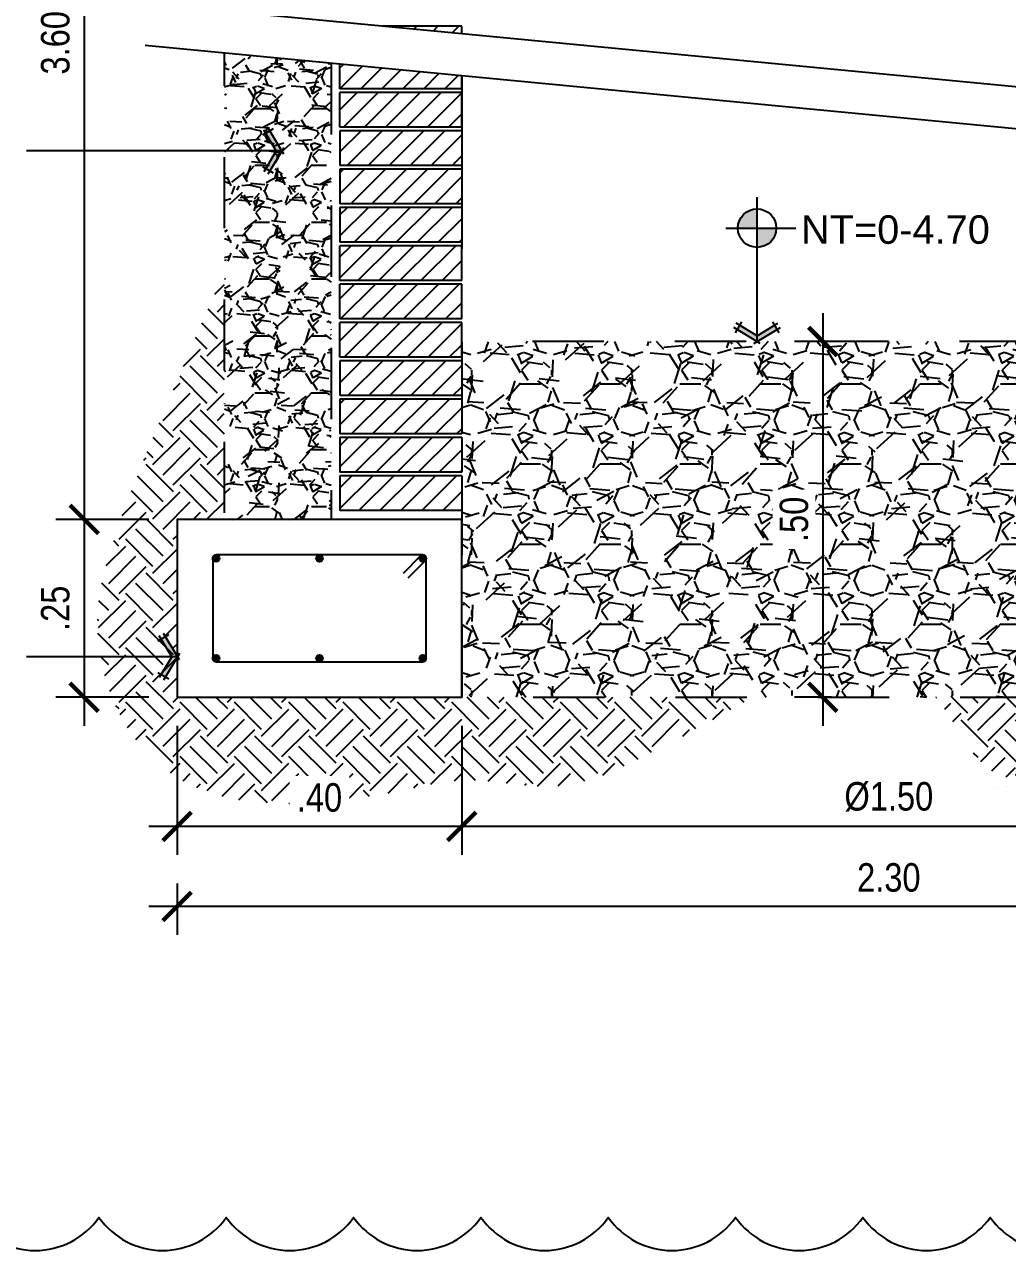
# Model space of a CAD drawing. Header units: metres. Extents: x 2 to 147, y 24 to 94.
# Drawn here: x 3.157 to 4.538, y 76.227 to 77.95 of the extents above; entities that cross this region are included whole.
import ezdxf

# ---------------------------------------------------------------- set-up
doc = ezdxf.new("R2010")
doc.units = ezdxf.units.M
doc.header["$MEASUREMENT"] = 0
doc.header["$PDMODE"] = 35
doc.linetypes.add('HIDDEN', pattern=[0.375, 0.25, -0.125])
doc.layers.get('Defpoints').update_dxf_attribs({"color": 171})
for name, color, linetype in [('Cotas', 1, 'Continuous'), ('DET HIDRO', 6, 'Continuous'), ('TEXTOS HIDRO', 2, 'Continuous')]:
    doc.layers.add(name, color=color, linetype=linetype)
doc.styles.add('COTAS', font='ARIALN.TTF')
doc.styles.add('TEXTO HIDROSANITARIO', font='arial.ttf')
doc.dimstyles.new('ESC-20', dxfattribs={"dimtxt": 0.04, "dimasz": 0.04, "dimexe": 0.04, "dimexo": 0.04, "dimgap": 0.02, "dimtad": 1, "dimzin": 4, "dimdsep": 46, "dimtxsty": 'COTAS', "dimblk": 'ARCHTICK', "dimcen": 0.04, "dimdle": 0.04, "dimclrd": 1, "dimclre": 1, "dimclrt": 2, "dimazin": 0, "dimtfac": 0.7499999999999999, "dimtmove": 1, "dimatfit": 3, "dimldrblk": 'FLE', "dimfxl": 0.1, "dimtvp": 1.5, "dimtfill": 1, "dimtolj": 1, "dimtzin": 0, "dimarcsym": 0})
pattern_1 = [(45, (-762573.6710389432, -1757292.106906645), (-0.01475068118779729, 0.0147506811877973), [])]

# ---------------------------------------------------------------- blocks, each defined once
blk = doc.blocks.new('_ARCHTICK')
at = {"color": 0, "linetype": 'ByBlock', "const_width": 0.15}
blk.add_lwpolyline([(-0.5, -0.5), (0.5, 0.5)], dxfattribs=at)
blk = doc.blocks.new('*D81')
at = {"layer": 'Cotas', "color": 1, "lineweight": -2, "transparency": 16777216}
for p, q in [((3.241003616326593, 78.63391329752774), (3.241003616326593, 77.21439564848134)), ((3.397966296413693, 78.59391329752773), (3.201003616326592, 78.59391329752773)), ((3.33163976564702, 77.25439564848135), (3.201003616326592, 77.25439564848135))]:
    blk.add_line(p, q, dxfattribs=at)
at = {"layer": 'Defpoints', "color": 0, "transparency": 16777216}
for p in [(3.437966296413693, 78.59391329752773), (3.241003616326593, 77.25439564848135), (3.37163976564702, 77.25439564848135)]:
    blk.add_point(p, dxfattribs=at)
at = {"layer": 'Cotas', "color": 1, "lineweight": -2, "transparency": 16777216, "xscale": 0.04, "yscale": 0.04, "zscale": 0.04}
for p, rotation in [((3.241003616326593, 78.59391329752773), 90), ((3.241003616326593, 77.25439564848135), 270)]:
    blk.add_blockref('_ARCHTICK', p, dxfattribs=dict(at, rotation=rotation))
at = {"layer": 'Cotas', "color": 2, "transparency": 16777216, "insert": (3.200580696817746, 77.92415447300453), "char_height": 0.04, "attachment_point": 5, "rotation": 90, "style": 'COTAS', "bg_fill": 3, "box_fill_scale": 1.25, "bg_fill_color": 256, "bg_fill_true_color": 13158600, "bg_fill_transparency": 0}
blk.add_mtext('\\A1;3.60', dxfattribs=at)
blk = doc.blocks.new('FLE')
at = {"linetype": 'Continuous'}
h = blk.add_hatch(color=2, dxfattribs=at)
h.paths.add_polyline_path([(-0.5723325628787279, -0.6174137853085995), (-0.4220655746757984, -0.7071067774668336), (3.725290298461914e-09, 3.725290298461914e-09), (-0.2038039118051529, 3.725290298461914e-09)])
h.paths.add_polyline_path([(-0.4220655765384436, 0.7071067839860916), (-0.5723325610160828, 0.6174137927591801), (-0.2038039118051529, 3.725290298461914e-09), (3.725290298461914e-09, 3.725290298461914e-09)])
at = {"color": 1, "linetype": 'Continuous'}
for p, q in [((-0.3089696932584047, 0.7746126838028431), (-0.685428449884057, 0.5499078882858157)), ((-0.203803913667798, 0), (-0.6398384645581245, 0.7305096760392189)), ((0.06750589981675148, -0.1130958832800388), (-0.4895714800804853, 0.820202668197453)), ((0, 0), (-1, 0)), ((-0.203803913667798, 0), (-0.6398384645581245, -0.7305096751078963)), ((0.06750590354204178, 0.113095885142684), (-0.4895714800804853, -0.820202668197453)), ((-0.6854284480214119, -0.549907885491848), (-0.3089696951210499, -0.7746126800775528))]:
    blk.add_line(p, q, dxfattribs=at)
blk = doc.blocks.new('*D121')
at = {"layer": 'Cotas', "color": 1, "lineweight": -2, "transparency": 16777216}
for p, q in [((4.278919496885541, 77.54439564848136), (4.278919496885541, 76.96439564848134)), ((4.291278964375857, 77.50439564848135), (4.238919496885541, 77.50439564848135)), ((4.291278964375857, 77.00439564848135), (4.238919496885541, 77.00439564848135))]:
    blk.add_line(p, q, dxfattribs=at)
at = {"layer": 'Defpoints', "color": 0, "transparency": 16777216}
for p in [(4.331278964375857, 77.50439564848135), (4.278919496885541, 77.00439564848135), (4.331278964375857, 77.00439564848135)]:
    blk.add_point(p, dxfattribs=at)
at = {"layer": 'Cotas', "color": 1, "lineweight": -2, "transparency": 16777216, "xscale": 0.04, "yscale": 0.04, "zscale": 0.04}
for p, rotation in [((4.278919496885541, 77.50439564848135), 90), ((4.278919496885541, 77.00439564848135), 270)]:
    blk.add_blockref('_ARCHTICK', p, dxfattribs=dict(at, rotation=rotation))
at = {"layer": 'Cotas', "color": 2, "transparency": 16777216, "insert": (4.238496577376694, 77.25439564848134), "char_height": 0.04, "attachment_point": 5, "rotation": 90, "style": 'COTAS', "bg_fill": 3, "box_fill_scale": 1.25, "bg_fill_color": 256, "bg_fill_true_color": 13158600, "bg_fill_transparency": 0}
blk.add_mtext('\\A1;.50', dxfattribs=at)
blk = doc.blocks.new('*D87')
at = {"layer": 'Cotas', "color": 1, "lineweight": -2, "transparency": 16777216}
for p, q in [((3.771639765670301, 76.96439564848131), (3.771639765670301, 76.78292587926424)), ((4.97163976574015, 76.96439564848131), (4.97163976574015, 76.78292587926424)), ((5.01163976574015, 76.82292587926425), (3.731639765670301, 76.82292587926425))]:
    blk.add_line(p, q, dxfattribs=at)
at = {"layer": 'Defpoints', "color": 0, "transparency": 16777216}
for p in [(3.771639765670301, 77.00439564848132), (4.97163976574015, 77.00439564848132), (3.771639765670301, 76.82292587926425)]:
    blk.add_point(p, dxfattribs=at)
at = {"layer": 'Cotas', "color": 1, "lineweight": -2, "transparency": 16777216, "xscale": 0.04, "yscale": 0.04, "zscale": 0.04, "rotation": 180}
blk.add_blockref('_ARCHTICK', (3.771639765670301, 76.82292587926425), dxfattribs=at)
at = {"layer": 'Cotas', "color": 1, "lineweight": -2, "transparency": 16777216, "xscale": 0.04, "yscale": 0.04, "zscale": 0.04}
blk.add_blockref('_ARCHTICK', (4.97163976574015, 76.82292587926425), dxfattribs=at)
at = {"layer": 'Cotas', "color": 2, "transparency": 16777216, "insert": (4.371639765705225, 76.86446748908689), "char_height": 0.04, "attachment_point": 5, "style": 'COTAS', "bg_fill": 3, "box_fill_scale": 1.25, "bg_fill_color": 256, "bg_fill_true_color": 13158600, "bg_fill_transparency": 0}
blk.add_mtext('\\A1;Ø1.50', dxfattribs=at)
blk = doc.blocks.new('*D88')
at = {"layer": 'Cotas', "color": 1, "lineweight": -2, "transparency": 16777216}
for p, q in [((3.371639765647018, 76.96439564848131), (3.371639765647018, 76.78292587926424)), ((3.771639765670301, 76.96439564848131), (3.771639765670301, 76.78292587926424)), ((3.811639765670301, 76.82292587926425), (3.331639765647018, 76.82292587926425))]:
    blk.add_line(p, q, dxfattribs=at)
at = {"layer": 'Defpoints', "color": 0, "transparency": 16777216}
for p in [(3.371639765647018, 77.00439564848132), (3.771639765670301, 77.00439564848132), (3.371639765647018, 76.82292587926425)]:
    blk.add_point(p, dxfattribs=at)
at = {"layer": 'Cotas', "color": 1, "lineweight": -2, "transparency": 16777216, "xscale": 0.04, "yscale": 0.04, "zscale": 0.04, "rotation": 180}
blk.add_blockref('_ARCHTICK', (3.371639765647018, 76.82292587926425), dxfattribs=at)
at = {"layer": 'Cotas', "color": 1, "lineweight": -2, "transparency": 16777216, "xscale": 0.04, "yscale": 0.04, "zscale": 0.04}
blk.add_blockref('_ARCHTICK', (3.771639765670301, 76.82292587926425), dxfattribs=at)
at = {"layer": 'Cotas', "color": 2, "transparency": 16777216, "insert": (3.571639765658659, 76.86334879877312), "char_height": 0.04, "attachment_point": 5, "style": 'COTAS', "bg_fill": 3, "box_fill_scale": 1.25, "bg_fill_color": 256, "bg_fill_true_color": 13158600, "bg_fill_transparency": 0}
blk.add_mtext('\\A1;.40', dxfattribs=at)
blk = doc.blocks.new('*D40')
at = {"layer": 'Cotas', "color": 1, "lineweight": -2, "transparency": 16777216}
for p, q in [((3.241003616093769, 77.29439564848136), (3.241003616093769, 76.96439564848134)), ((3.33163976564702, 77.25439564848135), (3.201003616093769, 77.25439564848135)), ((3.33163976564702, 77.00439564848135), (3.201003616093769, 77.00439564848135))]:
    blk.add_line(p, q, dxfattribs=at)
at = {"layer": 'Defpoints', "color": 0, "transparency": 16777216}
for p in [(3.37163976564702, 77.25439564848135), (3.241003616093769, 77.00439564848135), (3.37163976564702, 77.00439564848135)]:
    blk.add_point(p, dxfattribs=at)
at = {"layer": 'Cotas', "color": 1, "lineweight": -2, "transparency": 16777216, "xscale": 0.04, "yscale": 0.04, "zscale": 0.04}
for p, rotation in [((3.241003616093769, 77.25439564848135), 90), ((3.241003616093769, 77.00439564848135), 270)]:
    blk.add_blockref('_ARCHTICK', p, dxfattribs=dict(at, rotation=rotation))
at = {"layer": 'Cotas', "color": 2, "transparency": 16777216, "insert": (3.200580696584923, 77.12939564848134), "char_height": 0.04, "attachment_point": 5, "rotation": 90, "style": 'COTAS', "bg_fill": 3, "box_fill_scale": 1.25, "bg_fill_color": 256, "bg_fill_true_color": 13158600, "bg_fill_transparency": 0}
blk.add_mtext('\\A1;.25', dxfattribs=at)
blk = doc.blocks.new('*D41')
at = {"layer": 'Cotas', "color": 1, "lineweight": -2, "transparency": 16777216}
for p, q in [((3.371639765647018, 76.74292587922699), (3.371639765647018, 76.67056771638616)), ((5.371639765763433, 76.74292587922699), (5.371639765763433, 76.67056771638616)), ((5.411639765763433, 76.71056771638617), (3.331639765647018, 76.71056771638617))]:
    blk.add_line(p, q, dxfattribs=at)
at = {"layer": 'Defpoints', "color": 0, "transparency": 16777216}
for p in [(3.371639765647018, 76.782925879227), (5.371639765763433, 76.782925879227), (3.371639765647018, 76.71056771638617)]:
    blk.add_point(p, dxfattribs=at)
at = {"layer": 'Cotas', "color": 1, "lineweight": -2, "transparency": 16777216, "xscale": 0.04, "yscale": 0.04, "zscale": 0.04, "rotation": 180}
blk.add_blockref('_ARCHTICK', (3.371639765647018, 76.71056771638617), dxfattribs=at)
at = {"layer": 'Cotas', "color": 1, "lineweight": -2, "transparency": 16777216, "xscale": 0.04, "yscale": 0.04, "zscale": 0.04}
blk.add_blockref('_ARCHTICK', (5.371639765763433, 76.71056771638617), dxfattribs=at)
at = {"layer": 'Cotas', "color": 2, "transparency": 16777216, "insert": (4.371639765705225, 76.75099063589504), "char_height": 0.04, "attachment_point": 5, "style": 'COTAS', "bg_fill": 3, "box_fill_scale": 1.25, "bg_fill_color": 256, "bg_fill_true_color": 13158600, "bg_fill_transparency": 0}
blk.add_mtext('\\A1;2.30', dxfattribs=at)
blk = doc.blocks.new('INDIC NIVEL')
h = blk.add_hatch(color=8)
h.paths.add_polyline_path([(1.164153218269348e-10, 4.656612873077393e-10), (1.164153218269348e-10, -0.1216343874111772, 0.4142135623730951), (0.1216343878768384, 4.656612873077393e-10)])
h.paths.add_polyline_path([(1.164153218269348e-10, 0.1216343883424997, 0.4142135623730951), (-0.1216343875275925, 4.656612873077393e-10), (1.164153218269348e-10, 4.656612873077393e-10)])
at = {"color": 0}
for p, q in [((1.164153218269348e-10, -0.1969606741331518), (1.164153218269348e-10, 0.1969606750644743)), ((-0.1969606748316437, 4.656612873077393e-10), (0.1969606751808897, 4.656612873077393e-10))]:
    blk.add_line(p, q, dxfattribs=at)
blk.add_circle((1.164153218269348e-10, 4.656612873077393e-10), 0.1216343877017927, dxfattribs=at)

msp = doc.modelspace()

# ---------------------------------------------------------------- hatches: boundary and pattern name
at = {"layer": 'DET HIDRO', "linetype": 'Continuous'}
h = msp.add_hatch(dxfattribs=at)
h.set_pattern_fill('ANSI31', color=8, scale=0.00657027193386602, angle=360, style=0)
h.set_pattern_definition([(45, (-762573.6710389432, -1757293.307078792), (-0.01475068118779729, 0.0147506811877973), [])])
h.paths.add_polyline_path([(3.771639765670303, 77.93676402555828), (3.661056750420128, 77.94738268515582), (3.771639765670301, 77.94738268515582)])
at = {"layer": 'DET HIDRO'}
h = msp.add_hatch(dxfattribs=at)
h.set_pattern_fill('GRAVEL', color=1, scale=0.07993469387347667)
h.set_pattern_definition([(228.012787504, (-4330.089765412525, -585.6624433004441), (-0.6394775509878182, -0.7194122448612902), [0.01075409397496206, -1.064657225716718]), (184.969740728, (-4330.096959534941, -585.6704367696917), (0.9592163264817178, 0.07993469387347947), [0.01845436290518181, -1.826981348984135]), (132.510447078, (-4330.115344514513, -585.6720354635878), (0.7993469387347759, -0.8792816326082323), [0.01301240894627552, -1.288230132024201]), (267.273689006, (-4330.146519045137, -585.692019137056), (0.0799346938734786, 1.598693877469535), [0.01680531017057187, -1.663725390475444]), (292.833654178, (-4330.147318392085, -585.7088054227321), (-0.3996734693673824, 0.9592163264817221), [0.01647893681548647, -1.631416993143291]), (357.273689006, (-4330.140923616617, -585.7239930147449), (-1.598693877469535, 0.07993469387347871), [0.01680531017057187, -1.663725390475444]), (37.6942404667, (-4330.124137330941, -585.724792361693), (-1.039151020355196, -0.7993469387347645), [0.02222416300294884, -2.200190342671409]), (72.2553283749, (-4330.106551698201, -585.7112034635762), (0.5595428571143388, 1.758563265216487), [0.02098189792546103, -2.07720865374551]), (121.429565615, (-4330.100156922733, -585.691219790108), (-0.6394775509878149, 1.039151020355196), [0.0168622236726099, -1.669361990857493]), (175.236358309, (-4330.108949739045, -585.6768315452761), (0.879281632608242, -0.0799346938734797), [0.01925083219493713, -0.9432903442093413]), (222.397437798, (-4330.128134065565, -585.6752328516128), (-0.959216326481717, -0.8792816326082411), [0.02489550053750656, -2.464656392094388]), (138.814074834, (-4330.067383698329, -585.6928184842369), (-0.5595428571143392, 0.47960816324086), [0.008497137893444386, -0.8412203134779194]), (171.46923439, (-4330.073778473797, -585.6872230553678), (1.039151020355196, -0.1598693877469529), [0.0161657526848903, -1.600413385934828]), (225, (-4330.089765412525, -585.6848250145237), (-8.874533760469724e-18, -0.0799346938734713), [0.01130444434228094, -0.1017402838377317]), (203.198590514, (-4330.095360841161, -585.6752328516128), (0.3996734693673825, 0.1598693877469513), [0.006087666416016236, -0.6026768254110711]), (291.801409486, (-4330.100956269564, -585.6776308924569), (-0.0799346938734514, 0.2398040816204381), [0.008609206334255057, -0.4218522939822612]), (30.96375653209999, (-4330.097758881889, -585.6856243617045), (0.2398040816204342, 0.1598693877469517), [0.0139828960645934, -0.4521124586408342]), (161.565051177, (-4330.085768677901, -585.6784302391721), (0.1598693877469543, -0.0799346938734748), [0.01011101936274988, -0.2426646773457442]), (16.38954033399999, (-4330.147318392085, -585.6776308924569), (0.7993469387347638, 0.2398040816204335), [0.01416442775438004, -1.402281956468821]), (70.3461759419, (-4330.133729494201, -585.6736341577167), (-0.3197387754940042, -0.8792816326085147), [0.01188317152592491, -1.176431482893078]), (293.198590514, (-4330.085768677901, -585.6624433004441), (-0.159869387746951, 0.3996734693673826), [0.0121752528973386, -0.5965892389297487]), (343.610459666, (-4330.080972596213, -585.6736341577167), (-0.7993469387347638, 0.2398040816204335), [0.01416442775438, -1.402281956468785]), (339.44395478, (-4330.147318392085, -585.7271904025371), (-0.3996734693673862, 0.1598693877469553), [0.01365924048909963, -0.6693030833466889]), (294.775140569, (-4330.134528841033, -585.7319864839925), (-0.3996734693673837, 0.8792816326082434), [0.01144488959941664, -1.133045754028766]), (66.8014094864, (-4330.084969330836, -585.7423779945499), (0.1598693877469518, 0.3996734693673809), [0.0121752528973386, -0.5965892389297487]), (17.35402463630001, (-4330.080173249265, -585.7311871372773), (-1.039151020355195, -0.3197387754939037), [0.01339953266870476, -1.32655010630494]), (69.44395478040002, (-4330.124137330941, -585.7423779945499), (-0.1598693877469539, -0.3996734693673797), [0.006829620244549814, -0.6761327035912388]), (101.3099324739999, (-4330.089765412525, -585.7423779945499), (-0.07993469387347377, 0.3197387754939076), [0.004075870040608575, -0.4035126938333158]), (165.963756532, (-4330.090564759473, -585.7383812595768), (0.2398040816204267, -0.07993469387347678), [0.01647893681548658, -0.3131002491762738]), (186.009005957, (-4330.106551698201, -585.7343845248366), (0.7993469387347703, 0.07993469387347531), [0.01527152326452772, -1.511878658903535]), (303.690067526, (-4330.097758881889, -585.6928184842369), (-0.07993469387347564, 0.1598693877469522), [0.01152834141982049, -0.2766802960295157]), (353.157226587, (-4330.091364106304, -585.7024106473806), (1.358889795849104, -0.1598693877469576), [0.02012707630917818, -1.992577087363621]), (60.9453959009, (-4330.071380432953, -585.7048086882247), (-0.3197387754939047, -0.5595428571143347), [0.008229756342437663, -0.8147482872118975]), (90, (-4330.067383698329, -585.6976145656923), (-0.07993469387347665, 0.07993469387347667), [0.004796081632408599, -0.07513861224106805]), (120.256437164, (-4330.108150392213, -585.7319864839925), (0.3197387754939073, -0.5595428571143373), [0.01110484741167887, -1.099383410039412]), (48.01278750419999, (-4330.113745820733, -585.7223943208488), (0.6394775509878133, 0.7194122448612879), [0.02150818794992411, -1.053903131741756]), (0, (-4330.099357575785, -585.706407381888), (0.07993469387347667, 0.07993469387347667), [0.02078302040710393, -0.05915167346637273]), (325.3048464690001, (-4330.078574555369, -585.706407381888), (0.7993469387347777, -0.5595428571143226), [0.01263879418711082, -1.251239689355357]), (254.054604099, (-4330.06818304516, -585.7136015044204), (-0.07993469387347968, -0.319738775493907), [0.01163865129736595, -0.5702947040675409]), (207.645975364, (-4330.071380432953, -585.724792361693), (-1.518759183596052, -0.7993469387347704), [0.01894971820311574, -1.876025234130369]), (175.42607874, (-4330.088166718629, -585.7335851781214), (-1.039151020355193, 0.07993469387347678), [0.02004754128877408, -1.984704382028074])])
h.paths.add_polyline_path([(3.587989992463539, 77.2543956484813), (3.437994430448818, 77.2543956484813), (3.438042892600285, 77.90973927184577), (3.58802991309954, 77.89533686917001)])
at = {"layer": 'DET HIDRO', "linetype": 'Continuous'}
h = msp.add_hatch(dxfattribs=at)
h.set_pattern_fill('ANSI31', color=8, scale=0.00657027193386602, angle=360, style=0)
h.set_pattern_definition(pattern_1)
h.paths.add_polyline_path([(3.600211194331536, 77.89416716983987), (3.771639765670301, 77.87770585667867), (3.771639765670301, 77.85939156670868), (3.600211194331536, 77.85939156670868)])
h = msp.add_hatch(dxfattribs=at)
h.set_pattern_fill('ANSI31', color=8, scale=0.00657027193386602, angle=360, style=0)
h.set_pattern_definition(pattern_1)
h.paths.add_polyline_path([(3.600211194331536, 77.85449360741116), (3.771639765670301, 77.85449360741116), (3.771639765670301, 77.80551401583291), (3.600211194331536, 77.80551401583291)])
h = msp.add_hatch(dxfattribs=at)
h.set_pattern_fill('ANSI31', color=8, scale=0.00657027193386602, angle=360, style=0)
h.set_pattern_definition(pattern_1)
h.paths.add_polyline_path([(3.600211194331536, 77.80061605653539), (3.771639765670301, 77.80061605653539), (3.771639765670301, 77.75163646449148), (3.600211194331536, 77.75163646449148)])
h = msp.add_hatch(dxfattribs=at)
h.set_pattern_fill('ANSI31', color=8, scale=0.00657027193386602, angle=360, style=0)
h.set_pattern_definition(pattern_1)
h.paths.add_polyline_path([(3.600211194331536, 77.74673850542679), (3.771639765670301, 77.74673850542679), (3.771639765670301, 77.69775891361571), (3.600211194331536, 77.69775891361571)])
h = msp.add_hatch(dxfattribs=at)
h.set_pattern_fill('ANSI31', color=8, scale=0.00657027193386602, angle=360, style=0)
h.set_pattern_definition(pattern_1)
h.paths.add_polyline_path([(3.600211194331536, 77.69286095455102), (3.771639765670301, 77.69286095455102), (3.771639765670301, 77.64388136273995), (3.600211194331536, 77.64388136273995)])
h = msp.add_hatch(dxfattribs=at)
h.set_pattern_fill('ANSI31', color=8, scale=0.00657027193386602, angle=360, style=0)
h.set_pattern_definition(pattern_1)
h.paths.add_polyline_path([(3.600211194331536, 77.63898340344242), (3.771639765670301, 77.63898340344242), (3.771639765670301, 77.59000381139852), (3.600211194331536, 77.59000381139852)])
at = {"layer": 'DET HIDRO'}
h = msp.add_hatch(dxfattribs=at)
h.set_pattern_fill('EARTH', color=8, scale=0.0085, angle=45, style=0)
h.set_pattern_definition([(45, (-580313.9942720411, -1337285.643776845), (0, 0.07633217702908782), [0.053975, -0.053975]), (45, (-580314.0085843243, -1337285.629464562), (0, 0.07633217702908782), [0.053975, -0.053975]), (45, (-580314.0228966075, -1337285.615152279), (0, 0.07633217702908782), [0.053975, -0.053975]), (135, (-580314.0228966075, -1337285.605610757), (-0.07633217702908782, 0), [0.053975, -0.053975]), (135, (-580314.0085843243, -1337285.591298474), (-0.07633217702908782, 0), [0.053975, -0.053975]), (135, (-580313.9942720411, -1337285.576986191), (-0.07633217702908782, 0), [0.053975, -0.053975])])
edge = h.paths.add_edge_path()
edge.add_spline(control_points=[(4.181975696549529, 77.00439564848132), (4.059725940657557, 76.93871869087964), (3.92153056439642, 76.85239479189552), (3.783335188135283, 76.90594985114224), (3.629307020419986, 76.85239479189552), (3.332350269622879, 76.85239479189552), (3.244430589686857, 77.06232881021499), (3.278570317394809, 77.23557594871893), (3.36519384380594, 77.43103004537336), (3.415195450616778, 77.55270706919767), (3.437966296646522, 77.59928089042008)], knot_values=[1.89310473954578, 1.89310473954578, 1.89310473954578, 1.89310473954578, 2.046784036490569, 2.187719609705061, 2.310341029556411, 2.40886945895461, 2.624651945304272, 2.734718141098771, 2.982869881464505, 3.139633017845637, 3.139633017845637, 3.139633017845637, 3.139633017845637], degree=3, periodic=0)
edge.add_line((3.437966296413691, 77.59928089018725), (3.437966296413691, 77.25439564848132))
edge.add_line((3.437966296413691, 77.25439564848132), (3.371639765647018, 77.25439564848132))
edge.add_line((3.371639765647018, 77.25439564848132), (3.371639765647018, 77.00439564848132))
edge.add_line((3.371639765647018, 77.00439564848132), (3.771639765670301, 77.00439564848132))
edge.add_line((3.771639765670301, 77.00439564848132), (4.181975696549529, 77.00439564848132))
at = {"layer": 'DET HIDRO', "linetype": 'Continuous'}
h = msp.add_hatch(dxfattribs=at)
h.set_pattern_fill('ANSI31', color=8, scale=0.00657027193386602, angle=360, style=0)
h.set_pattern_definition(pattern_1)
h.paths.add_polyline_path([(3.600211194331536, 77.58510585233383), (3.771639765670301, 77.58510585233383), (3.771639765670301, 77.53612626052275), (3.600211194331536, 77.53612626052275)])
h = msp.add_hatch(dxfattribs=at)
h.set_pattern_fill('ANSI31', color=8, scale=0.00657027193386602, angle=360, style=0)
h.set_pattern_definition(pattern_1)
h.paths.add_polyline_path([(3.600211194331536, 77.53122830145806), (3.771639765670301, 77.53122830145806), (3.771639765670301, 77.48224870964698), (3.600211194331536, 77.48224870964698)])
at = {"layer": 'DET HIDRO', "linetype": 'ByBlock'}
h = msp.add_hatch(dxfattribs=at)
h.set_pattern_fill('GRAVEL', color=1, scale=0.004432160369415753)
h.set_pattern_definition([(228.0127875, (-580319.4468264651, -1337284.864957063), (-0.9006149871360097, -1.013191860385584), [0.01514564223747683, -1.49942128865448]), (184.969741, (-580319.4569583837, -1337284.87621475), (1.350922480063425, 0.1125768797964042), [0.02599039760422335, -2.573048547900007]), (132.5104471, (-580319.4828510645, -1337284.878466288), (1.125768734307061, -1.238345606782447), [0.01832616406429787, -1.814292561010297]), (267.273689, (-580319.5267560452, -1337284.906610506), (0.1125768736189389, 2.251537467651374), [0.02366793670632876, -2.343125288305529]), (292.83365418, (-580319.5278818139, -1337284.930251649), (-0.5628843669629326, 1.350922480578219), [0.02320828533230532, -2.297623414470447]), (357.2736889999999, (-580319.5188756641, -1337284.951641255), (-2.251537467651374, 0.112576873618939), [0.02366793670632876, -2.343125288305529]), (37.69424047, (-580319.4952345206, -1337284.952767024), (-1.46349935391619, -1.125768733915831), [0.03129963552984662, -3.098661389981992]), (72.25532837, (-580319.4704676085, -1337284.933628956), (0.7880381138939467, 2.476691214362103), [0.02955007834059894, -2.925458824840808]), (121.42956562, (-580319.4614614586, -1337284.905484737), (-0.9006149871930655, 1.463499353902456), [0.02374809144017763, -2.351063654198636]), (175.2363583, (-580319.4738449147, -1337284.8852209), (1.238345607197012, -0.112576873577699), [0.02711211357061316, -1.328492954651561]), (222.3974378, (-580319.5008633643, -1337284.882969363), (-1.350922480554693, -1.238345607261919), [0.03506184206143846, -3.471124953890199]), (138.81407483, (-580319.4153049405, -1337284.907736275), (-0.7880381136348523, 0.6754612403538833), [0.0119670342175033, -1.184741544987166]), (171.4692344, (-580319.4243110904, -1337284.899855894), (1.463499354020513, -0.2251537465109101), [0.02276720914239016, -2.253959155636256]), (225, (-580319.4468264651, -1337284.896478588), (-1.574619677106083e-17, -0.1125768733831707), [0.01592073401071989, -0.1432870071373189]), (203.19859051, (-580319.4547068463, -1337284.882969363), (0.56288436693114, 0.2251537467268445), [0.008573629523114678, -0.848786295130586]), (291.80140949, (-580319.4625872273, -1337284.886346669), (-0.1125768734067169, 0.3377306201416298), [0.0121248669939865, -0.5941201496408532]), (30.96375653, (-580319.4580841524, -1337284.897604356), (0.3377306201577412, 0.2251537467539601), [0.01969295988404276, -0.6367373732853825]), (161.56505118, (-580319.4411976214, -1337284.887472437), (0.2251537467721965, -0.1125768733713597), [0.01423996129110931, -0.3417593704600762]), (16.389540334, (-580319.5278818139, -1337284.886346669), (1.125768733831608, 0.3377306201494912), [0.01994862196349598, -1.97491865685693]), (70.34617594, (-580319.5087437455, -1337284.880717825), (-0.4503074935738293, -1.238345607200154), [0.01673579057401397, -1.656839748498703]), (293.19859051, (-580319.4411976214, -1337284.864957063), (-0.2251537467270186, 0.5628843669315475), [0.01714714646935598, -0.8402127781843447]), (343.6104596700001, (-580319.434443009, -1337284.880717825), (-1.125768733855193, 0.3377306200707146), [0.01994862196349591, -1.97491865685697]), (339.44395478, (-580319.5278818139, -1337284.95614433), (-0.5628843669157946, 0.2251537467663296), [0.01923713612371434, -0.942620091698118]), (294.7751406, (-580319.5098695141, -1337284.962898943), (-0.5628843675858073, 1.238345606910151), [0.0161185315772541, -1.595736997385865]), (66.80140949, (-580319.4400718526, -1337284.977533936), (0.2251537467309649, 0.5628843669299527), [0.01714714646935604, -0.8402127781843467]), (17.35402464, (-580319.4333172403, -1337284.961773174), (-1.463499353951963, -0.4503074936271547), [0.01887137386209252, -1.86826090296155]), (69.44395478, (-580319.4952345206, -1337284.977533936), (-0.225153746770241, -0.562884366914233), [0.009618568061857201, -0.9522386597599772]), (101.309932474, (-580319.4468264651, -1337284.977533936), (-0.1125768733831779, 0.4503074935326569), [0.005740294773807335, -0.5682913793862049]), (165.963756532, (-580319.4479522338, -1337284.971905093), (0.3377306201494588, -0.1125768733831541), [0.02320828533230538, -0.4409580546282555]), (186.00900596, (-580319.4704676085, -1337284.966276249), (1.125768733825634, 0.1125768734420792), [0.02150781165985268, -2.129270334399239]), (303.69006753, (-580319.4580841524, -1337284.907736275), (-0.1125768733988043, 0.2251537467585065), [0.01623606183306612, -0.3896656275813999]), (353.15722659, (-580319.4490780026, -1337284.9212455), (1.913806847525498, -0.2251537466661266), [0.02834618125663942, -2.80626706127599]), (60.9453959, (-580319.4209337842, -1337284.924622806), (-0.4503074935450367, -0.7880381136750407), [0.01159046457603664, -1.147459386205838]), (90, (-580319.4153049405, -1337284.914490887), (-0.1125768733831601, 0.1125768733831601), [0.006754612402989608, -0.1058222609801705]), (120.25643716, (-580319.4727191459, -1337284.962898943), (0.4503074934775561, -0.7880381137135802), [0.01563962955788214, -1.548328278424941]), (48.01278749999999, (-580319.4805995271, -1337284.949389718), (0.9006149871395348, 1.013191860382411), [0.03029128447495366, -1.484275646417003]), (0, (-580319.46033569, -1337284.926874343), (0.1125768733831601, 0.1125768733831601), [0.02926998707962164, -0.0833068863035385]), (325.3048465, (-580319.4310657028, -1337284.926874343), (1.125768734258043, -0.7880381130729017), [0.01779997975810498, -1.762196678997823]), (254.0546040999999, (-580319.4164307093, -1337284.937006262), (-0.1125768733752956, -0.4503074935346238), [0.01639141791833488, -0.8031805913026671]), (207.64597536, (-580319.4209337842, -1337284.952767024), (-2.13896059435864, -1.125768733682271), [0.02668803648857879, -2.642120023385516]), (175.42607874, (-580319.4445749277, -1337284.96515048), (-1.46349935398103, 0.112576873383137), [0.02823416726762317, -2.795179453270058])])
h.paths.add_polyline_path([(4.971186551811883, 77.50439564848132), (3.771639765670301, 77.50439564848132), (3.771639765670301, 77.00439564848132), (4.971186551811883, 77.00439564848132)])
at = {"layer": 'DET HIDRO', "linetype": 'Continuous'}
h = msp.add_hatch(dxfattribs=at)
h.set_pattern_fill('ANSI31', color=8, scale=0.00657027193386602, angle=360, style=0)
h.set_pattern_definition(pattern_1)
h.paths.add_polyline_path([(3.600211194331536, 77.47735075058229), (3.771639765670301, 77.47735075058229), (3.771639765670301, 77.42837115853838), (3.600211194331536, 77.42837115853838)])
h = msp.add_hatch(dxfattribs=at)
h.set_pattern_fill('ANSI31', color=8, scale=0.00657027193386602, angle=360, style=0)
h.set_pattern_definition(pattern_1)
h.paths.add_polyline_path([(3.600211194331536, 77.42347319924086), (3.771639765670301, 77.42347319924086), (3.771639765670301, 77.37449360742978), (3.600211194331536, 77.37449360742978)])
h = msp.add_hatch(dxfattribs=at)
h.set_pattern_fill('ANSI31', color=8, scale=0.00657027193386602, angle=360, style=0)
h.set_pattern_definition(pattern_1)
h.paths.add_polyline_path([(3.600211194331536, 77.36959564836509), (3.771639765670301, 77.36959564836509), (3.771639765670301, 77.32061605655402), (3.600211194331536, 77.32061605655402)])
h = msp.add_hatch(dxfattribs=at)
h.set_pattern_fill('ANSI31', color=8, scale=0.00657027193386602, angle=360, style=0)
h.set_pattern_definition(pattern_1)
h.paths.add_polyline_path([(3.600211194331536, 77.31571809748932), (3.771639765670301, 77.31571809748932), (3.771639765670301, 77.26673850544542), (3.600211194331536, 77.26673850544542)])
at = {"layer": 'DET HIDRO'}
h = msp.add_hatch(dxfattribs=at)
h.set_pattern_fill('EARTH', color=8, scale=0.0085, angle=45, style=0)
h.set_pattern_definition([(45, (-580313.9942720411, -1337285.773874804), (0, 0.07633217702908782), [0.053975, -0.053975]), (45, (-580314.0085843243, -1337285.759562521), (0, 0.07633217702908782), [0.053975, -0.053975]), (45, (-580314.0228966075, -1337285.745250238), (0, 0.07633217702908782), [0.053975, -0.053975]), (135, (-580314.0228966075, -1337285.735708716), (-0.07633217702908782, 0), [0.053975, -0.053975]), (135, (-580314.0085843243, -1337285.721396433), (-0.07633217702908782, 0), [0.053975, -0.053975]), (135, (-580313.9942720411, -1337285.70708415), (-0.07633217702908782, 0), [0.053975, -0.053975])])
edge = h.paths.add_edge_path()
edge.add_spline(control_points=[(5.161807166027614, 77.00439564801566), (5.106204476171882, 76.9595801628828), (5.022324888232873, 76.88842667044885), (4.829686250851267, 76.89534197805263), (4.689294218981416, 76.91461441909708), (4.500837054650077, 76.87217436718568), (4.469056102877261, 76.96826608815975), (4.437582814099045, 77.00439564848132)], knot_values=[0.7071813193649397, 0.7071813194286279, 0.7071813194286279, 0.7071813194286279, 0.9208449962868677, 1.008174396312221, 1.270485292349591, 1.373550064920648, 1.512480478387906, 1.512480478503097, 1.512480478503097, 1.512480478503097], degree=3, periodic=0)
edge.add_line((4.437582814448291, 77.00439564848132), (4.971186551811883, 77.00439564848132))
edge.add_line((4.971186551811883, 77.00439564848132), (5.161807166609691, 77.00439564848132))

# ---------------------------------------------------------------- linework, layer by layer
at = {"layer": 'Defpoints'}
msp.add_lwpolyline([(3.082792504354962, 76.2735508745734, 0.52056705), (3.261702730587335, 76.2735508745734, 0.52056705), (3.440612956819707, 76.2735508745734, 0.52056705), (3.61952318305208, 76.2735508745734, 0.52056705), (3.798433409284452, 76.2735508745734, 0.52056705), (3.977343635516825, 76.2735508745734, 0.52056705), (4.156253861749198, 76.2735508745734, 0.52056705), (4.335164087981569, 76.2735508745734, 0.52056705), (4.514074314213943, 76.2735508745734, 0.52056705), (4.692984540446314, 76.2735508745734, 0.52056705), (4.871894766678688, 76.2735508745734, 0.52056705), (5.050804992911059, 76.2735508745734, 0.52056705), (5.229715219143433, 76.2735508745734, 0.52056705), (5.408625445375804, 76.2735508745734, 0.52056705), (5.587535671608178, 76.2735508745734, 0.52056705), (5.76644589784055, 76.2735508745734, 0.52056705), (5.945356124072922, 76.2735508745734, 0.52056705)], format="xyb", dxfattribs=at)
at = {"layer": 'DET HIDRO', "color": 4, "linetype": 'ByBlock'}
for p, q in [((3.771639765670301, 77.94738268515582), (3.661056750420128, 77.94738268515582)), ((3.771639765670303, 77.93676402555825), (3.771639765670301, 77.94738268515582)), ((3.600211194331536, 77.85939156670868), (3.600211194331537, 77.89416716983986)), ((3.771639765699712, 77.87770585667585), (3.771639765670301, 77.6344936074391)), ((3.771639765670301, 77.85939156670868), (3.771639765670301, 77.87770585667867)), ((3.771639765670301, 77.85939156670868), (3.600211194331536, 77.85939156670868)), ((3.600211194331536, 77.80551401583291), (3.600211194331536, 77.85449360741116)), ((3.771639765670301, 77.85449360741116), (3.600211194331536, 77.85449360741116)), ((3.771639765670301, 77.80551401583291), (3.771639765670301, 77.85449360741116)), ((3.771639765670301, 77.80551401583291), (3.600211194331536, 77.80551401583291)), ((3.771639765670301, 77.80061605653539), (3.600211194331536, 77.80061605653539)), ((3.600211194331536, 77.80061605653539), (3.600211194331536, 77.75163646449148)), ((3.771639765670301, 77.80061605653539), (3.771639765670301, 77.75163646449148)), ((3.771639765670301, 77.75163646449148), (3.600211194331536, 77.75163646449148)), ((3.771639765670301, 77.74673850542679), (3.600211194331536, 77.74673850542679)), ((3.600211194331536, 77.74673850542679), (3.600211194331536, 77.69775891361571)), ((3.771639765670301, 77.69775891361571), (3.600211194331536, 77.69775891361571)), ((3.771639765670301, 77.69286095455102), (3.600211194331536, 77.69286095455102)), ((3.600211194331536, 77.69286095455102), (3.600211194331536, 77.64388136273995)), ((3.771639765670301, 77.64388136273995), (3.600211194331536, 77.64388136273995)), ((3.771639765670301, 77.63898340344242), (3.600211194331536, 77.63898340344242)), ((3.771639765670301, 77.63898340344242), (3.600211194331536, 77.63898340344242)), ((3.600211194331536, 77.59000381139852), (3.600211194331536, 77.63898340344242)), ((3.771639765670301, 77.59000381139852), (3.771639765670301, 77.63898340344242)), ((3.771639765670301, 77.59000381139852), (3.600211194331536, 77.59000381139852)), ((3.771639765670301, 77.58510585233383), (3.600211194331536, 77.58510585233383)), ((3.600211194331536, 77.53612626052275), (3.600211194331536, 77.58510585233383)), ((3.771639765670301, 77.53612626052275), (3.600211194331536, 77.53612626052275)), ((3.600211194331536, 77.48224870964698), (3.600211194331536, 77.53122830145806)), ((3.771639765670301, 77.53122830145806), (3.600211194331536, 77.53122830145806)), ((3.771639765670301, 77.48224870964698), (3.600211194331536, 77.48224870964698)), ((3.771639765670301, 77.47735075058229), (3.600211194331536, 77.47735075058229)), ((3.771639765670301, 77.42837115853838), (3.600211194331536, 77.42837115853838)), ((3.771639765670301, 77.42347319924086), (3.600211194331536, 77.42347319924086)), ((3.600211194331536, 77.42347319924086), (3.600211194331536, 77.37449360742978)), ((3.771639765670301, 77.37449360742978), (3.600211194331536, 77.37449360742978)), ((3.771639765670301, 77.36959564836509), (3.600211194331536, 77.36959564836509)), ((3.600211194331536, 77.36959564836509), (3.600211194331536, 77.32061605655402)), ((3.771639765670301, 77.36959564836509), (3.771639765670301, 77.32061605655402)), ((3.771639765670301, 77.32061605655402), (3.600211194331536, 77.32061605655402)), ((3.771639765670301, 77.31571809748932), (3.600211194331536, 77.31571809748932)), ((3.600211194331536, 77.31571809748932), (3.600211194331536, 77.26673850544542)), ((3.771639765670301, 77.31571809748932), (3.771639765670301, 77.26673850544542)), ((3.771639765670301, 77.26673850544542), (3.600211194331536, 77.26673850544542))]:
    msp.add_line(p, q, dxfattribs=at)
at = {"layer": 'DET HIDRO', "color": 8, "linetype": 'ByBlock'}
for p, q in [((3.771639765670301, 77.74673850542679), (3.771639765670301, 77.69775891361571)), ((3.771639765670301, 77.69286095455102), (3.771639765670301, 77.64388136273995)), ((3.771639765670301, 77.53612626052275), (3.771639765670301, 77.58510585233383)), ((3.771639765670301, 77.48224870964698), (3.771639765670301, 77.53122830145806)), ((3.600211194331536, 77.47735075058229), (3.600211194331536, 77.42837115853838)), ((3.771639765670301, 77.47735075058229), (3.771639765670301, 77.42837115853838)), ((3.771639765670301, 77.42347319924086), (3.771639765670301, 77.37449360742978))]:
    msp.add_line(p, q, dxfattribs=at)
at = {"layer": 'DET HIDRO', "color": 4, "linetype": 'ByBlock'}
msp.add_lwpolyline([(3.371639765647018, 77.00439564848132), (3.771639765670301, 77.00439564848132), (3.771639765670301, 77.25439564848132), (3.371639765647018, 77.25439564848132)], close=True, dxfattribs=at)
at = {"layer": 'DET HIDRO', "color": 3, "const_width": 0.004762500138067903, "flags": 128}
for points in [[(3.42402090035543, 77.1996332638599, 1), (3.428783400414289, 77.1996332638599, 1)], [(3.569225335341656, 77.1996332638599, 1), (3.573987835400516, 77.1996332638599, 1)], [(3.719258631078304, 77.1996332638599, -1), (3.714496131019445, 77.1996332638599, -1)], [(3.42402090035543, 77.05915803310275, -1), (3.428783400414289, 77.05915803310275, -1)], [(3.569225335341656, 77.05915803310275, -1), (3.573987835400516, 77.05915803310275, -1)], [(3.719258631078304, 77.05915803310275, 1), (3.714496131019445, 77.05915803310275, 1)]]:
    msp.add_lwpolyline(points, format="xyb", close=True, dxfattribs=at)
at = {"layer": 'DET HIDRO', "color": 3}
msp.add_lwpolyline([(3.426402150152029, 77.05439564852789), (3.71687738116529, 77.05439564852789, 0.414213562373095), (3.721639765623735, 77.05915803310275), (3.721639765623735, 77.1996332638599, 0.414213562373095), (3.71687738116529, 77.20439564843475), (3.426402150152029, 77.20439564843475, 0.414213562373095), (3.421639765693584, 77.1996332638599), (3.421639765693584, 77.05915803310275, 0.414213562373095)], format="xyb", close=True, dxfattribs=at)
for points in [[(3.713509784859383, 77.20300085993297), (3.689062793121451, 77.17855386819504)], [(3.720244977121951, 77.19626566755399), (3.695797985616849, 77.17181867581606)]]:
    msp.add_lwpolyline(points, dxfattribs=at)
for centre in [(3.42640215038486, 77.1996332638599), (3.571606585371086, 77.1996332638599), (3.716877381048874, 77.1996332638599), (3.42640215038486, 77.05915803310275), (3.571606585371086, 77.05915803310275), (3.716877381048874, 77.05915803310275)]:
    msp.add_circle(centre, 0.004762500159728854, dxfattribs=at)
at = {"layer": 'TEXTOS HIDRO', "color": 2, "linetype": 'HIDDEN', "ltscale": 0.2, "flags": 128}
msp.add_lwpolyline([(3.587966296436974, 77.89534297791721), (3.587966296436974, 77.25439564848132), (3.437966296413691, 77.25439564848132), (3.437966296413691, 77.90974662694303)], dxfattribs=at)
msp.add_lwpolyline([(4.971186551811883, 77.50439564848132), (3.771639765670301, 77.50439564848132), (3.771639765670301, 77.00439564848132), (4.971186551811883, 77.00439564848132)], close=True, dxfattribs=at)

# ---------------------------------------------------------------- block references
at = {"layer": 'TEXTOS HIDRO', "color": 1, "xscale": 0.2222011751728943, "yscale": 0.2222011751728943, "zscale": 0.2222011751728943}
msp.add_blockref('INDIC NIVEL', (4.186514762567896, 77.66367328434065), dxfattribs=at)

# ---------------------------------------------------------------- texts
at = {"layer": 'TEXTOS HIDRO', "color": 2, "insert": (4.248167465429361, 77.68167157971114), "char_height": 0.03999621153110256, "width": 0.3366941826083361, "attachment_point": 1, "style": 'TEXTO HIDROSANITARIO'}
msp.add_mtext('NT=0-4.70', dxfattribs=at)

# ---------------------------------------------------------------- leaders
at = {"layer": 'TEXTOS HIDRO', "linetype": 'Continuous', "annotation_type": 0, "has_hookline": 1, "hookline_direction": 1, "text_width": 0.7282128240109141}
msp.add_leader([(3.372092979808116, 77.0613559699785), (3.212297480983437, 77.0613559699785), (3.160061202190594, 77.06135596995986)], dimstyle='ESC-20', override={"dimgap": 0.02, "dimtad": 0}, dxfattribs=at)

# ---------------------------------------------------------------- next in the draw order: dimensions: what is measured, and where the dimension line sits
at = {"layer": 'Cotas'}
dim = msp.add_linear_dim(base=(3.241003616326593, 77.25439564848135), p1=(3.437966296413691, 78.5939132975277), p2=(3.371639765647018, 77.25439564848132), angle=90, text='3.60', dimstyle='ESC-20', dxfattribs=at)
dim.commit()
dim.dimension.update_dxf_attribs({"geometry": '*D81', "text_midpoint": (3.200580696817746, 77.92415447300453)})
dim = msp.add_linear_dim(base=(4.278919496885541, 77.00439564848135), p1=(4.331278964375855, 77.50439564848132), p2=(4.331278964375855, 77.00439564848132), angle=90, dimstyle='ESC-20', dxfattribs=at)
dim.commit()
dim.dimension.update_dxf_attribs({"geometry": '*D121', "text_midpoint": (4.238496577376694, 77.25439564848134)})

# ---------------------------------------------------------------- next in the draw order: linework, layer by layer
for p, q in [((5.428709329885208, 77.77764503615418), (3.326632332603225, 77.97949556475015)), ((5.428709329885208, 77.7185868672746), (3.326632332603225, 77.92043739587056))]:
    msp.add_line(p, q, dxfattribs=at)

# ---------------------------------------------------------------- next in the draw order: dimensions: what is measured, and where the dimension line sits
dim = msp.add_linear_dim(base=(3.771639765670301, 76.82292587926425), p1=(4.97163976574015, 77.00439564848132), p2=(3.771639765670301, 77.00439564848132), angle=180, text='Ø1.50', dimstyle='ESC-20', dxfattribs=at)
dim.commit()
dim.dimension.update_dxf_attribs({"geometry": '*D87', "text_midpoint": (4.371639765705225, 76.86446748908689)})

# ---------------------------------------------------------------- next in the draw order: leaders
at = {"layer": 'TEXTOS HIDRO', "linetype": 'Continuous', "annotation_type": 0, "has_hookline": 1, "hookline_direction": 1, "text_width": 0.6916234652114598}
msp.add_leader([(3.518807994631828, 77.7721960603207), (3.36873105944764, 77.7721960603207), (3.160061202074179, 77.77219606033933)], dimstyle='ESC-20', override={"dimgap": 0.02, "dimtad": 0}, dxfattribs=at)
at = {"layer": 'TEXTOS HIDRO'}
msp.add_leader([(4.186514762567896, 77.50439564894698), (4.186514762567896, 77.66367328434065), (4.241168128547798, 77.66367328434065)], dimstyle='ESC-20', override={"dimgap": 0.1, "dimtad": 0}, dxfattribs=at)

# ---------------------------------------------------------------- next in the draw order: dimensions: what is measured, and where the dimension line sits
at = {"layer": 'Cotas'}
dim = msp.add_linear_dim(base=(3.371639765647018, 76.82292587926425), p1=(3.771639765670301, 77.00439564848132), p2=(3.371639765647018, 77.00439564848132), angle=180, dimstyle='ESC-20', dxfattribs=at)
dim.commit()
dim.dimension.update_dxf_attribs({"geometry": '*D88', "text_midpoint": (3.571639765658659, 76.86334879877312)})

# ---------------------------------------------------------------- next in the draw order: dimensions: what is measured, and where the dimension line sits
dim = msp.add_linear_dim(base=(3.241003616093769, 77.00439564848135), p1=(3.371639765647018, 77.25439564848132), p2=(3.371639765647018, 77.00439564848132), angle=90, dimstyle='ESC-20', dxfattribs=at)
dim.commit()
dim.dimension.update_dxf_attribs({"geometry": '*D40', "text_midpoint": (3.200580696584923, 77.12939564848134)})
dim = msp.add_linear_dim(base=(3.371639765647018, 76.71056771638617), p1=(5.371639765763433, 76.782925879227), p2=(3.371639765647018, 76.782925879227), angle=180, text='2.30', dimstyle='ESC-20', dxfattribs=at)
dim.commit()
dim.dimension.update_dxf_attribs({"geometry": '*D41', "text_midpoint": (4.371639765705225, 76.75099063589504)})

doc.saveas('drawing.dxf')
